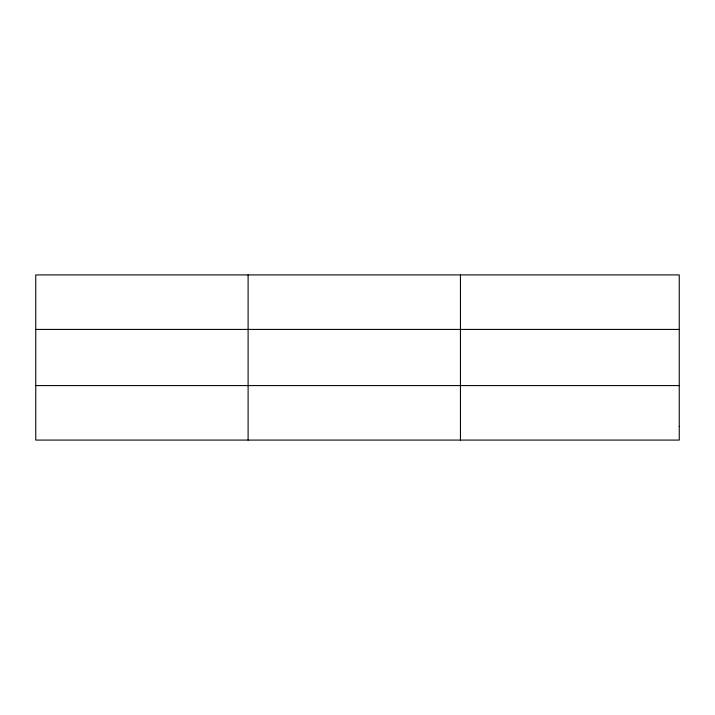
<?xml version="1.0" encoding="UTF-8"?>
<svg xmlns="http://www.w3.org/2000/svg" width="715" height="715" viewBox="0 0 715 715"><rect width="100%" height="100%" fill="white"/><g stroke="black" fill="none" stroke-linecap="round" stroke-linejoin="round"><path stroke-width="1.07" d="M248.105 440.082L248.105 274.918M460.46 440.082L460.46 274.918M35.75 329.418L679.25 329.418M35.75 385.582L679.25 385.582M679.25 426.453L679.25 440.082L35.75 440.082L35.75 274.918L679.25 274.918L679.25 426.453"/></g></svg>
